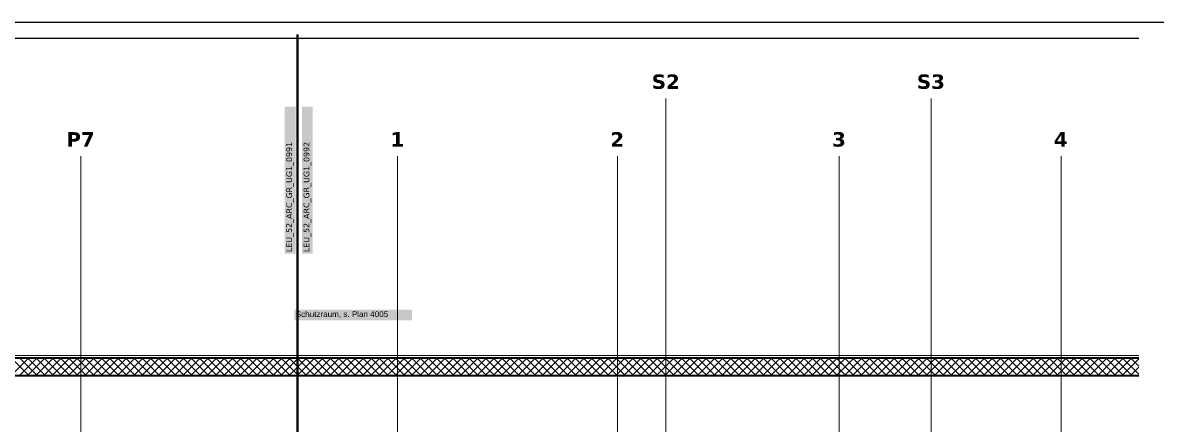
# Model space of a CAD drawing. Extents: x -882 to 613, y -179 to 707.
# Drawn here: x 5.4 to 397.9, y 567.3 to 706.5 of the extents above; entities that cross this region are included whole.
import ezdxf
from ezdxf.lldxf.tags import DXFTag

# ---------------------------------------------------------------- set-up
doc = ezdxf.new("R2010")
doc.units = 0
doc.layers.get('0').update_dxf_attribs({"lineweight": 13})
for name, color, linetype, lineweight, true_color in [('A-____-MATC-OTLN', 7, 'Strichpunkt - Mittel', 40, 0x0080ff), ('A-DETL-____-OTLN', 5, 'Continuous', 9, 0x0000ff), ('C-PROP-LINE-OTLN', 7, '_Grundgrenze_', 25, 0x800000), ('G-____-____-SYMB', 7, 'Strichpunkt - Weit', 5, 0x008080), ('S-GRID-____-IDEN', 7, 'Continuous', 9, 0x5555aa)]:
    doc.layers.add(name, color=color, linetype=linetype, lineweight=lineweight, true_color=true_color)
for name, color, linetype, lineweight in [('A-____-NOTE-TEXT', 7, 'Continuous', 9), ('A-WALL-____-MCUT', 7, 'Continuous', 35), ('A-WALL-____-PATT', 7, 'Continuous', 35), ('S-GRID-____-OTLN', 7, 'Continuous', 5)]:
    doc.layers.add(name, color=color, linetype=linetype, lineweight=lineweight)
doc.styles.get("Standard").update_dxf_attribs({"font": 'arial.ttf'})
tags = doc.linetypes.add('_Grundgrenze_', pattern=[0.45, 0.2, -0.05, 0.05, -0.05, 0.05, -0.05]).pattern_tags.tags
tags[14:15] = [DXFTag(74, 4), DXFTag(75, 0), DXFTag(340, '0'), DXFTag(46, 1.0), DXFTag(50, 0.0), DXFTag(44, 0.0), DXFTag(45, 0.0)]
tags[12:13] = [DXFTag(74, 4), DXFTag(75, 0), DXFTag(340, '0'), DXFTag(46, 1.0), DXFTag(50, 0.0), DXFTag(44, 0.0), DXFTag(45, 0.0)]
tags[10:11] = [DXFTag(74, 4), DXFTag(75, 0), DXFTag(340, '0'), DXFTag(46, 1.0), DXFTag(50, 0.0), DXFTag(44, 0.0), DXFTag(45, 0.0)]
tags[8:9] = [DXFTag(74, 4), DXFTag(75, 0), DXFTag(340, '0'), DXFTag(46, 1.0), DXFTag(50, 0.0), DXFTag(44, 0.0), DXFTag(45, 0.0)]
tags[6:7] = [DXFTag(74, 4), DXFTag(75, 0), DXFTag(340, '0'), DXFTag(46, 1.0), DXFTag(50, 0.0), DXFTag(44, 0.0), DXFTag(45, 0.0)]
tags[4:5] = [DXFTag(74, 4), DXFTag(75, 0), DXFTag(340, '0'), DXFTag(46, 1.0), DXFTag(50, 0.0), DXFTag(44, 0.0), DXFTag(45, 0.0)]
tags = doc.linetypes.add('_Rasterlinie_', pattern=[0.375, 0.2, -0.05, 0.075, -0.05]).pattern_tags.tags
tags[10:11] = [DXFTag(74, 4), DXFTag(75, 0), DXFTag(340, '0'), DXFTag(46, 1.0), DXFTag(50, 0.0), DXFTag(44, 0.0), DXFTag(45, 0.0)]
tags[8:9] = [DXFTag(74, 4), DXFTag(75, 0), DXFTag(340, '0'), DXFTag(46, 1.0), DXFTag(50, 0.0), DXFTag(44, 0.0), DXFTag(45, 0.0)]
tags[6:7] = [DXFTag(74, 4), DXFTag(75, 0), DXFTag(340, '0'), DXFTag(46, 1.0), DXFTag(50, 0.0), DXFTag(44, 0.0), DXFTag(45, 0.0)]
tags[4:5] = [DXFTag(74, 4), DXFTag(75, 0), DXFTag(340, '0'), DXFTag(46, 1.0), DXFTag(50, 0.0), DXFTag(44, 0.0), DXFTag(45, 0.0)]
tags = doc.linetypes.add('_Strichliert - Fein_', pattern=[0.15, 0.1, -0.05]).pattern_tags.tags
tags[6:7] = [DXFTag(74, 4), DXFTag(75, 0), DXFTag(340, '0'), DXFTag(46, 1.0), DXFTag(50, 0.0), DXFTag(44, 0.0), DXFTag(45, 0.0)]
tags[4:5] = [DXFTag(74, 4), DXFTag(75, 0), DXFTag(340, '0'), DXFTag(46, 1.0), DXFTag(50, 0.0), DXFTag(44, 0.0), DXFTag(45, 0.0)]
tags = doc.linetypes.add('Strichpunkt - Mittel', pattern=[0.35, 0.15, -0.1, 0, -0.1]).pattern_tags.tags
tags[10:11] = [DXFTag(74, 4), DXFTag(75, 0), DXFTag(340, '0'), DXFTag(46, 1.0), DXFTag(50, 0.0), DXFTag(44, 0.0), DXFTag(45, 0.0)]
tags[8:9] = [DXFTag(74, 4), DXFTag(75, 0), DXFTag(340, '0'), DXFTag(46, 1.0), DXFTag(50, 0.0), DXFTag(44, 0.0), DXFTag(45, 0.0)]
tags[6:7] = [DXFTag(74, 4), DXFTag(75, 0), DXFTag(340, '0'), DXFTag(46, 1.0), DXFTag(50, 0.0), DXFTag(44, 0.0), DXFTag(45, 0.0)]
tags[4:5] = [DXFTag(74, 4), DXFTag(75, 0), DXFTag(340, '0'), DXFTag(46, 1.0), DXFTag(50, 0.0), DXFTag(44, 0.0), DXFTag(45, 0.0)]
tags = doc.linetypes.add('Strichpunkt - Weit', pattern=[0.5, 0.2, -0.15, 0, -0.15]).pattern_tags.tags
tags[10:11] = [DXFTag(74, 4), DXFTag(75, 0), DXFTag(340, '0'), DXFTag(46, 1.0), DXFTag(50, 0.0), DXFTag(44, 0.0), DXFTag(45, 0.0)]
tags[8:9] = [DXFTag(74, 4), DXFTag(75, 0), DXFTag(340, '0'), DXFTag(46, 1.0), DXFTag(50, 0.0), DXFTag(44, 0.0), DXFTag(45, 0.0)]
tags[6:7] = [DXFTag(74, 4), DXFTag(75, 0), DXFTag(340, '0'), DXFTag(46, 1.0), DXFTag(50, 0.0), DXFTag(44, 0.0), DXFTag(45, 0.0)]
tags[4:5] = [DXFTag(74, 4), DXFTag(75, 0), DXFTag(340, '0'), DXFTag(46, 1.0), DXFTag(50, 0.0), DXFTag(44, 0.0), DXFTag(45, 0.0)]

# ---------------------------------------------------------------- blocks, each defined once
blk = doc.blocks.new('Referenz-A0UJ2IESXE', base_point=(-902.38, -164.15))
at = {"layer": 'A-____-MATC-OTLN', "color": 0, "linetype": 'Strichpunkt - Mittel', "ltscale": 0.4}
blk.add_line((100.49, 702.41), (100.49, -157.46), dxfattribs=at)
at = {"layer": 'A-____-NOTE-TEXT', "color": 7, "linetype": 'Continuous', "lineweight": 5, "ltscale": 0.13, "true_color": 0xffffff}
for points in [[(99.42, 603.33), (140.1, 603.33), (99.42, 607.03)], [(140.1, 603.33), (99.42, 607.03), (140.1, 607.03)]]:
    blk.add_solid(points, dxfattribs=at)
at = {"layer": 'A-DETL-____-OTLN', "color": 0, "linetype": '_Strichliert - Fein_', "ltscale": 0.13}
blk.add_line((391.8, 591.17), (-638.4, 591.17), dxfattribs=at)
at = {"layer": 'A-WALL-____-MCUT', "color": 0, "linetype": 'Continuous', "ltscale": 0.35}
for p, q in [((391.8, 590.29), (-639.2, 590.29)), ((-636.55, 584.29), (391.8, 584.29))]:
    blk.add_line(p, q, dxfattribs=at)
at = {"layer": 'A-WALL-____-PATT', "color": 0, "linetype": 'Continuous', "lineweight": 9, "ltscale": 0.13}
for p, q in [((1.41, 584.29), (7.41, 590.29)), ((7.51, 584.29), (1.51, 590.29)), ((4.24, 584.29), (10.24, 590.29)), ((10.34, 584.29), (4.34, 590.29)), ((7.06, 584.29), (13.06, 590.29)), ((13.17, 584.29), (7.17, 590.29)), ((9.89, 584.29), (15.89, 590.29)), ((15.99, 584.29), (9.99, 590.29)), ((12.72, 584.29), (18.72, 590.29)), ((18.82, 584.29), (12.82, 590.29)), ((15.55, 584.29), (21.55, 590.29)), ((21.65, 584.29), (15.65, 590.29)), ((18.38, 584.29), (24.38, 590.29)), ((24.48, 584.29), (18.48, 590.29)), ((21.21, 584.29), (27.21, 590.29)), ((27.31, 584.29), (21.31, 590.29)), ((24.03, 584.29), (30.03, 590.29)), ((30.14, 584.29), (24.14, 590.29)), ((26.86, 584.29), (32.86, 590.29)), ((32.96, 584.29), (26.96, 590.29)), ((29.69, 584.29), (35.69, 590.29)), ((35.79, 584.29), (29.79, 590.29)), ((32.52, 584.29), (38.52, 590.29)), ((38.62, 584.29), (32.62, 590.29)), ((35.35, 584.29), (41.35, 590.29)), ((41.45, 584.29), (35.45, 590.29)), ((38.18, 584.29), (44.18, 590.29)), ((44.28, 584.29), (38.28, 590.29)), ((41, 584.29), (47, 590.29)), ((47.11, 584.29), (41.11, 590.29)), ((43.83, 584.29), (49.83, 590.29)), ((49.94, 584.29), (43.94, 590.29)), ((46.66, 584.29), (52.66, 590.29)), ((52.76, 584.29), (46.76, 590.29)), ((49.49, 584.29), (55.49, 590.29)), ((55.59, 584.29), (49.59, 590.29)), ((52.32, 584.29), (58.32, 590.29)), ((58.42, 584.29), (52.42, 590.29)), ((55.15, 584.29), (61.15, 590.29)), ((61.25, 584.29), (55.25, 590.29)), ((57.98, 584.29), (63.98, 590.29)), ((64.08, 584.29), (58.08, 590.29)), ((60.8, 584.29), (66.8, 590.29)), ((66.91, 584.29), (60.91, 590.29)), ((63.63, 584.29), (69.63, 590.29)), ((69.73, 584.29), (63.73, 590.29)), ((66.46, 584.29), (72.46, 590.29)), ((72.56, 584.29), (66.56, 590.29)), ((69.29, 584.29), (75.29, 590.29)), ((75.39, 584.29), (69.39, 590.29)), ((72.12, 584.29), (78.12, 590.29)), ((78.22, 584.29), (72.22, 590.29)), ((74.95, 584.29), (80.95, 590.29)), ((81.05, 584.29), (75.05, 590.29)), ((77.77, 584.29), (83.77, 590.29)), ((83.88, 584.29), (77.88, 590.29)), ((80.6, 584.29), (86.6, 590.29)), ((86.71, 584.29), (80.71, 590.29)), ((83.43, 584.29), (89.43, 590.29)), ((89.53, 584.29), (83.53, 590.29)), ((86.26, 584.29), (92.26, 590.29)), ((92.36, 584.29), (86.36, 590.29)), ((89.09, 584.29), (95.09, 590.29)), ((95.19, 584.29), (89.19, 590.29)), ((91.92, 584.29), (97.92, 590.29)), ((98.02, 584.29), (92.02, 590.29)), ((94.74, 584.29), (100.74, 590.29)), ((100.85, 584.29), (94.85, 590.29)), ((97.57, 584.29), (103.57, 590.29)), ((103.68, 584.29), (97.68, 590.29)), ((100.4, 584.29), (106.4, 590.29)), ((106.5, 584.29), (100.5, 590.29)), ((103.23, 584.29), (109.23, 590.29)), ((109.33, 584.29), (103.33, 590.29)), ((106.06, 584.29), (112.06, 590.29)), ((112.16, 584.29), (106.16, 590.29)), ((108.89, 584.29), (114.89, 590.29)), ((114.99, 584.29), (108.99, 590.29)), ((111.72, 584.29), (117.72, 590.29)), ((117.82, 584.29), (111.82, 590.29)), ((114.54, 584.29), (120.54, 590.29)), ((120.65, 584.29), (114.65, 590.29)), ((117.37, 584.29), (123.37, 590.29)), ((123.47, 584.29), (117.47, 590.29)), ((120.2, 584.29), (126.2, 590.29)), ((126.3, 584.29), (120.3, 590.29)), ((123.03, 584.29), (129.03, 590.29)), ((129.13, 584.29), (123.13, 590.29)), ((125.86, 584.29), (131.86, 590.29)), ((131.96, 584.29), (125.96, 590.29)), ((128.69, 584.29), (134.69, 590.29)), ((134.79, 584.29), (128.79, 590.29)), ((131.51, 584.29), (137.51, 590.29)), ((137.62, 584.29), (131.62, 590.29)), ((134.34, 584.29), (140.34, 590.29)), ((140.45, 584.29), (134.45, 590.29)), ((137.17, 584.29), (143.17, 590.29)), ((143.27, 584.29), (137.27, 590.29)), ((140, 584.29), (146, 590.29)), ((146.1, 584.29), (140.1, 590.29)), ((142.83, 584.29), (148.83, 590.29)), ((148.93, 584.29), (142.93, 590.29)), ((145.66, 584.29), (151.66, 590.29)), ((151.76, 584.29), (145.76, 590.29)), ((148.48, 584.29), (154.48, 590.29)), ((154.59, 584.29), (148.59, 590.29)), ((151.31, 584.29), (157.31, 590.29)), ((157.42, 584.29), (151.42, 590.29)), ((154.14, 584.29), (160.14, 590.29)), ((160.24, 584.29), (154.24, 590.29)), ((156.97, 584.29), (162.97, 590.29)), ((163.07, 584.29), (157.07, 590.29)), ((159.8, 584.29), (165.8, 590.29)), ((165.9, 584.29), (159.9, 590.29)), ((162.63, 584.29), (168.63, 590.29)), ((168.73, 584.29), (162.73, 590.29)), ((165.46, 584.29), (171.46, 590.29)), ((171.56, 584.29), (165.56, 590.29)), ((168.28, 584.29), (174.28, 590.29)), ((174.39, 584.29), (168.39, 590.29)), ((171.11, 584.29), (177.11, 590.29)), ((177.21, 584.29), (171.21, 590.29)), ((173.94, 584.29), (179.94, 590.29)), ((180.04, 584.29), (174.04, 590.29)), ((176.77, 584.29), (182.77, 590.29)), ((182.87, 584.29), (176.87, 590.29)), ((179.6, 584.29), (185.6, 590.29)), ((185.7, 584.29), (179.7, 590.29)), ((182.43, 584.29), (188.43, 590.29)), ((188.53, 584.29), (182.53, 590.29)), ((185.25, 584.29), (191.25, 590.29)), ((191.36, 584.29), (185.36, 590.29)), ((188.08, 584.29), (194.08, 590.29)), ((194.19, 584.29), (188.19, 590.29)), ((190.91, 584.29), (196.91, 590.29)), ((197.01, 584.29), (191.01, 590.29)), ((193.74, 584.29), (199.74, 590.29)), ((199.84, 584.29), (193.84, 590.29)), ((196.57, 584.29), (202.57, 590.29)), ((202.67, 584.29), (196.67, 590.29)), ((199.4, 584.29), (205.4, 590.29)), ((205.5, 584.29), (199.5, 590.29)), ((202.23, 584.29), (208.23, 590.29)), ((208.33, 584.29), (202.33, 590.29)), ((205.05, 584.29), (211.05, 590.29)), ((211.16, 584.29), (205.16, 590.29)), ((207.88, 584.29), (213.88, 590.29)), ((213.98, 584.29), (207.98, 590.29)), ((210.71, 584.29), (216.71, 590.29)), ((216.81, 584.29), (210.81, 590.29)), ((213.54, 584.29), (219.54, 590.29)), ((219.64, 584.29), (213.64, 590.29)), ((216.37, 584.29), (222.37, 590.29)), ((222.47, 584.29), (216.47, 590.29)), ((219.2, 584.29), (225.2, 590.29)), ((225.3, 584.29), (219.3, 590.29)), ((222.02, 584.29), (228.02, 590.29)), ((228.13, 584.29), (222.13, 590.29)), ((224.85, 584.29), (230.85, 590.29)), ((230.95, 584.29), (224.95, 590.29)), ((227.68, 584.29), (233.68, 590.29)), ((233.78, 584.29), (227.78, 590.29)), ((230.51, 584.29), (236.51, 590.29)), ((236.61, 584.29), (230.61, 590.29)), ((233.34, 584.29), (239.34, 590.29)), ((239.44, 584.29), (233.44, 590.29)), ((236.17, 584.29), (242.17, 590.29)), ((242.27, 584.29), (236.27, 590.29)), ((238.99, 584.29), (244.99, 590.29)), ((245.1, 584.29), (239.1, 590.29)), ((241.82, 584.29), (247.82, 590.29)), ((247.93, 584.29), (241.93, 590.29)), ((244.65, 584.29), (250.65, 590.29)), ((250.75, 584.29), (244.75, 590.29)), ((247.48, 584.29), (253.48, 590.29)), ((253.58, 584.29), (247.58, 590.29)), ((250.31, 584.29), (256.31, 590.29)), ((256.41, 584.29), (250.41, 590.29)), ((253.14, 584.29), (259.14, 590.29)), ((259.24, 584.29), (253.24, 590.29)), ((255.97, 584.29), (261.97, 590.29)), ((262.07, 584.29), (256.07, 590.29)), ((258.79, 584.29), (264.79, 590.29)), ((264.9, 584.29), (258.9, 590.29)), ((261.62, 584.29), (267.62, 590.29)), ((267.72, 584.29), (261.72, 590.29)), ((264.45, 584.29), (270.45, 590.29)), ((270.55, 584.29), (264.55, 590.29)), ((267.28, 584.29), (273.28, 590.29)), ((273.38, 584.29), (267.38, 590.29)), ((270.11, 584.29), (276.11, 590.29)), ((276.21, 584.29), (270.21, 590.29)), ((272.94, 584.29), (278.94, 590.29)), ((279.04, 584.29), (273.04, 590.29)), ((275.76, 584.29), (281.76, 590.29)), ((281.87, 584.29), (275.87, 590.29)), ((278.59, 584.29), (284.59, 590.29)), ((284.7, 584.29), (278.7, 590.29)), ((281.42, 584.29), (287.42, 590.29)), ((287.52, 584.29), (281.52, 590.29)), ((284.25, 584.29), (290.25, 590.29)), ((290.35, 584.29), (284.35, 590.29)), ((287.08, 584.29), (293.08, 590.29)), ((293.18, 584.29), (287.18, 590.29)), ((289.91, 584.29), (295.91, 590.29)), ((296.01, 584.29), (290.01, 590.29)), ((292.73, 584.29), (298.73, 590.29)), ((298.84, 584.29), (292.84, 590.29)), ((295.56, 584.29), (301.56, 590.29)), ((301.67, 584.29), (295.67, 590.29)), ((298.39, 584.29), (304.39, 590.29)), ((304.49, 584.29), (298.49, 590.29)), ((301.22, 584.29), (307.22, 590.29)), ((307.32, 584.29), (301.32, 590.29)), ((304.05, 584.29), (310.05, 590.29)), ((310.15, 584.29), (304.15, 590.29)), ((306.88, 584.29), (312.88, 590.29)), ((312.98, 584.29), (306.98, 590.29)), ((309.71, 584.29), (315.71, 590.29)), ((315.81, 584.29), (309.81, 590.29)), ((312.53, 584.29), (318.53, 590.29)), ((318.64, 584.29), (312.64, 590.29)), ((315.36, 584.29), (321.36, 590.29)), ((321.46, 584.29), (315.46, 590.29)), ((318.19, 584.29), (324.19, 590.29)), ((324.29, 584.29), (318.29, 590.29)), ((321.02, 584.29), (327.02, 590.29)), ((327.12, 584.29), (321.12, 590.29)), ((323.85, 584.29), (329.85, 590.29)), ((329.95, 584.29), (323.95, 590.29)), ((326.68, 584.29), (332.68, 590.29)), ((332.78, 584.29), (326.78, 590.29)), ((329.5, 584.29), (335.5, 590.29)), ((335.61, 584.29), (329.61, 590.29)), ((332.33, 584.29), (338.33, 590.29)), ((338.44, 584.29), (332.44, 590.29)), ((335.16, 584.29), (341.16, 590.29)), ((341.26, 584.29), (335.26, 590.29)), ((337.99, 584.29), (343.99, 590.29)), ((344.09, 584.29), (338.09, 590.29)), ((340.82, 584.29), (346.82, 590.29)), ((346.92, 584.29), (340.92, 590.29)), ((343.65, 584.29), (349.65, 590.29)), ((349.75, 584.29), (343.75, 590.29)), ((346.47, 584.29), (352.47, 590.29)), ((352.58, 584.29), (346.58, 590.29)), ((349.3, 584.29), (355.3, 590.29)), ((355.41, 584.29), (349.41, 590.29)), ((352.13, 584.29), (358.13, 590.29)), ((358.23, 584.29), (352.23, 590.29)), ((354.96, 584.29), (360.96, 590.29)), ((361.06, 584.29), (355.06, 590.29)), ((357.79, 584.29), (363.79, 590.29)), ((363.89, 584.29), (357.89, 590.29)), ((360.62, 584.29), (366.62, 590.29)), ((366.72, 584.29), (360.72, 590.29)), ((363.45, 584.29), (369.45, 590.29)), ((369.55, 584.29), (363.55, 590.29)), ((366.27, 584.29), (372.27, 590.29)), ((372.38, 584.29), (366.38, 590.29)), ((369.1, 584.29), (375.1, 590.29)), ((375.2, 584.29), (369.2, 590.29)), ((371.93, 584.29), (377.93, 590.29)), ((378.03, 584.29), (372.03, 590.29)), ((374.76, 584.29), (380.76, 590.29)), ((380.86, 584.29), (374.86, 590.29)), ((377.59, 584.29), (383.59, 590.29)), ((383.69, 584.29), (377.69, 590.29)), ((380.42, 584.29), (386.42, 590.29)), ((386.52, 584.29), (380.52, 590.29)), ((383.24, 584.29), (389.24, 590.29)), ((389.35, 584.29), (383.35, 590.29)), ((386.07, 584.29), (391.8, 590.02)), ((391.8, 584.67), (386.18, 590.29)), ((391.8, 587.5), (389, 590.29)), ((388.9, 584.29), (391.8, 587.19)), ((391.73, 584.29), (391.8, 584.36))]:
    blk.add_line(p, q, dxfattribs=at)
at = {"layer": 'C-PROP-LINE-OTLN', "color": 0, "linetype": '_Grundgrenze_', "lineweight": -2, "ltscale": 0.25}
blk.add_line((-624.89, 701.17), (391.8, 701.17), dxfattribs=at)
at = {"layer": 'G-____-____-SYMB', "color": 7, "linetype": 'Continuous', "ltscale": 0.13, "true_color": 0xffffff}
for points in [[(96.12, 626.5), (99.82, 626.5), (96.12, 677.36)], [(99.82, 626.5), (96.12, 677.36), (99.82, 677.36)], [(102.12, 626.5), (105.82, 626.5), (102.12, 677.36)], [(105.82, 626.5), (102.12, 677.36), (105.82, 677.36)]]:
    blk.add_solid(points, dxfattribs=at)
at = {"layer": 'S-GRID-____-OTLN', "color": 0, "linetype": '_Rasterlinie_', "ltscale": 0.13}
for p, q in [((228.09, 680.29), (228.09, 273.68)), ((319.89, 680.29), (319.89, 273.68)), ((25.49, -157.46), (25.49, 660.29)), ((135.19, -116.81), (135.19, 660.29)), ((211.29, -116.81), (211.29, 660.29)), ((288.09, -116.81), (288.09, 660.29)), ((364.89, -116.81), (364.89, 660.29))]:
    blk.add_line(p, q, dxfattribs=at)
at = {"layer": 'A-____-NOTE-TEXT', "color": 0, "linetype": 'Continuous', "lineweight": 5, "ltscale": 0.13, "insert": (99.92, 606.53), "char_height": 2, "attachment_point": 1}
blk.add_mtext('{\\fArial;Schutzraum, s. Plan 4005}', dxfattribs=at)
at = {"layer": 'G-____-____-SYMB', "color": 0, "linetype": 'Continuous', "ltscale": 0.13, "char_height": 2, "attachment_point": 1, "rotation": 90}
for s, insert in [('{\\fVerdana;LEU_52_ARC_GR_UG1_0991}', (96.62, 627)), ('{\\fVerdana;LEU_52_ARC_GR_UG1_0992}', (102.62, 627))]:
    blk.add_mtext(s, dxfattribs=dict(at, insert=insert))
at = {"layer": 'S-GRID-____-IDEN', "color": 0, "linetype": 'Continuous', "lineweight": 5, "ltscale": 0.13, "char_height": 5, "attachment_point": 1}
for s, insert in [('{\\fVerdana|b1|i0;S2}', (223.16, 688.58)), ('{\\fVerdana|b1|i0;S3}', (314.96, 688.58)), ('{\\fVerdana|b1|i0;P7}', (20.49, 668.58)), ('{\\fVerdana|b1|i0;1}', (132.71, 668.58)), ('{\\fVerdana|b1|i0;2}', (208.81, 668.58)), ('{\\fVerdana|b1|i0;3}', (285.61, 668.58)), ('{\\fVerdana|b1|i0;4}', (362.41, 668.58))]:
    blk.add_mtext(s, dxfattribs=dict(at, insert=insert))

msp = doc.modelspace()

# ---------------------------------------------------------------- linework, layer by layer
at = {"color": 0, "linetype": 'ByBlock', "lineweight": -2, "ltscale": 0.13}
msp.add_line((607.58, 706.53), (-882.42, 706.53), dxfattribs=at)

# ---------------------------------------------------------------- block references
at = {"color": 9, "lineweight": 25, "ltscale": 0.25, "true_color": 0xc0c0c0}
msp.add_blockref('Referenz-A0UJ2IESXE', (-902.38, -164.15), dxfattribs=at)

doc.saveas('drawing.dxf')
